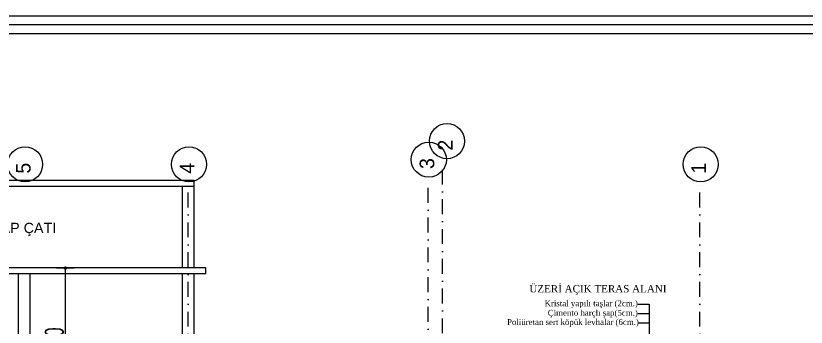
# Model space of a CAD drawing. Header units: millimetres. Extents: x -16104 to 67872, y -88009 to 12107.
# Drawn here: x 44227 to 45578, y 11575 to 12107 of the extents above; entities that cross this region are included whole.
import ezdxf

# ---------------------------------------------------------------- set-up
doc = ezdxf.new("R2010")
doc.units = ezdxf.units.MM
doc.linetypes.add('DASHDOTX2', pattern=[50.8, 25.4, -12.7, 0, -12.7])
doc.layers.get('0').update_dxf_attribs({"color": 241})
doc.layers.add('c05', color=32, linetype='Continuous', lineweight=13)
doc.layers.add('TARAMA', color=8, linetype='Continuous', lineweight=15)
doc.styles.add('DIM', font='Txttw.shx', dxfattribs={"width": 0.6})
doc.styles.add('ÖLÇÜ', font='times.ttf', dxfattribs={"height": 15})
doc.dimstyles.new('50', dxfattribs={"dimscale": 0, "dimtxt": 30, "dimasz": 1, "dimexe": 0, "dimexo": 2, "dimgap": 4, "dimtad": 1, "dimdec": 0, "dimzin": 0, "dimdsep": 46, "dimtxsty": 'DIM', "dimblk1": 'DOT', "dimblk2": 'DOT', "dimsah": 1, "dimcen": 1.5, "dimdle": 3, "dimse1": 1, "dimse2": 1, "dimclrd": 256, "dimclre": 9, "dimclrt": 256, "dimadec": 0, "dimazin": 0, "dimtfac": 0.24, "dimtdec": 0, "dimtix": 1, "dimtmove": 2, "dimatfit": 3, "dimldrblk": 'DOT', "dimfxl": 0, "dimtolj": 1, "dimtzin": 15, "dimarcsym": 0})

# ---------------------------------------------------------------- blocks, each defined once
blk = doc.blocks.new('DOT')
for p, q in [((0, 15), (0, -15)), ((-2, 0), (0, 0)), ((2, 0), (0, 0))]:
    blk.add_line(p, q)
blk.add_circle((0, 0), 2)
blk = doc.blocks.new('*D963')
at = {"layer": 'Defpoints', "color": 0, "transparency": 16777216}
for p in [(44311.4, 11676.1), (44311.4, 11676.1), (44311.4, 11426.1)]:
    blk.add_point(p, dxfattribs=at)
at = {"layer": 'TARAMA', "lineweight": -2, "transparency": 16777216}
blk.add_line((44311.4, 11427.1), (44311.4, 11675.1), dxfattribs=at)
for p, rotation in [((44311.4, 11676.1), 90), ((44311.4, 11426.1), 270)]:
    blk.add_blockref('DOT', p, dxfattribs=dict(at, rotation=rotation))
at = {"layer": 'TARAMA', "transparency": 16777216, "insert": (44292.4, 11551.1), "char_height": 30, "attachment_point": 5, "rotation": 90, "style": 'DIM'}
blk.add_mtext('\\A1;250', dxfattribs=at)

msp = doc.modelspace()

# ---------------------------------------------------------------- linework, layer by layer
at = {"layer": 'c05'}
for points in [[(46255.1, 8939.6), (46255.1, 8729.3), (42724.8, 8729.3), (42724.8, 12107.1), (46255.1, 12107.1), (46255.1, 10251)], [(46255.1, 8939.6), (46255.1, 8729.3), (42724.8, 8729.3), (42724.8, 12107.1), (46255.1, 12107.1), (46255.1, 10251)], [(46240.1, 8939.6), (46240.1, 8744.3), (42739.8, 8744.3), (42739.8, 12092.1), (46240.1, 12092.1), (46240.1, 10251)], [(46225.1, 8939.6), (46225.1, 8759.3), (42754.8, 8759.3), (42754.8, 12077.1), (46225.1, 12077.1), (46225.1, 10251)]]:
    msp.add_lwpolyline(points, dxfattribs=at)
at = {"layer": 'TARAMA', "linetype": 'DASHDOTX2'}
for p, q in [((44955.9, 8968.5), (44955.9, 11862.2)), ((44521.4, 8929), (44521.4, 11822.7)), ((44931.4, 8937.1), (44931.4, 11830.8)), ((45395.9, 8929), (45395.9, 11822.7))]:
    msp.add_line(p, q, dxfattribs=at)
at = {"layer": 'TARAMA'}
for p, q in [((43866.8, 11826.1), (44531.4, 11826.1)), ((44531.4, 11676.1), (44531.4, 11826.1)), ((43866.8, 11816.1), (44531.4, 11816.1)), ((44511.4, 11676.1), (44511.4, 11816.1)), ((44551.4, 11676.1), (43846.8, 11676.1)), ((44551.4, 11666.1), (44551.4, 11676.1)), ((44551.4, 11666.1), (43846.8, 11666.1)), ((44231.4, 11426.1), (44231.4, 11666.1)), ((44251.4, 11426.1), (44251.4, 11666.1)), ((44511.4, 11426.1), (44511.4, 11666.1)), ((44531.4, 11426.1), (44531.4, 11666.1)), ((45290, 11614.3), (45309.2, 11614.3)), ((45309.2, 11614.3), (45309.2, 11404.4)), ((45290, 11598.2), (45309.2, 11598.2)), ((45290, 11582.1), (45309.2, 11582.1))]:
    msp.add_line(p, q, dxfattribs=at)
at = {"layer": 'TARAMA', "linetype": 'ByBlock'}
for centre in [(44963.8, 11892.8), (44932.6, 11861.3), (44242.6, 11853.2), (44522.6, 11853.2), (45397.1, 11853.2)]:
    msp.add_circle(centre, 30, dxfattribs=at)

# ---------------------------------------------------------------- texts
at = {"layer": 'TARAMA', "style": 'ÖLÇÜ'}
msp.add_text('ÜZERİ AÇIK TERAS ALANI', height=12.5, dxfattribs=at).set_placement((45104.4, 11634.2))
at = {"layer": 'TARAMA', "ltscale": 0.8, "style": 'ÖLÇÜ'}
for s, p in [('Kristal yapılı taşlar (2cm.)', (45130.5, 11610.5)), ('Çimento harçlı şap(5cm.)', (45135.9, 11594.3)), ('Poliüretan sert köpük levhalar (6cm.)', (45066.3, 11578.5))]:
    msp.add_text(s, height=10, dxfattribs=at).set_placement(p)
at = {"layer": 'TARAMA', "char_height": 25, "width": 35.659, "attachment_point": 1, "rotation": 90}
for s, insert in [('2', (44948.1, 11876.7)), ('3', (44916.9, 11845.2)), ('5', (44226.9, 11837.2)), ('4', (44506.9, 11837.2)), ('1', (45381.4, 11837.2))]:
    msp.add_mtext(s, dxfattribs=dict(at, insert=insert))
at = {"layer": 'TARAMA', "insert": (44295.8, 11730.3), "char_height": 17.5, "width": 1076.841, "attachment_point": 9}
msp.add_mtext('{\\fArial|b0|i0|c162|p34;KONS.AHŞAP ÇATI}', dxfattribs=at)

# ---------------------------------------------------------------- dimensions: what is measured, and where the dimension line sits
at = {"layer": 'TARAMA'}
dim = msp.add_linear_dim(base=(44311.4, 11676.1), p1=(44311.4, 11426.1), p2=(44311.4, 11676.1), angle=90, dimstyle='50', override={"dimscale": 1}, dxfattribs=at)
dim.commit()
dim.dimension.update_dxf_attribs({"geometry": '*D963', "text_midpoint": (44292.4, 11551.1)})

doc.saveas('drawing.dxf')
